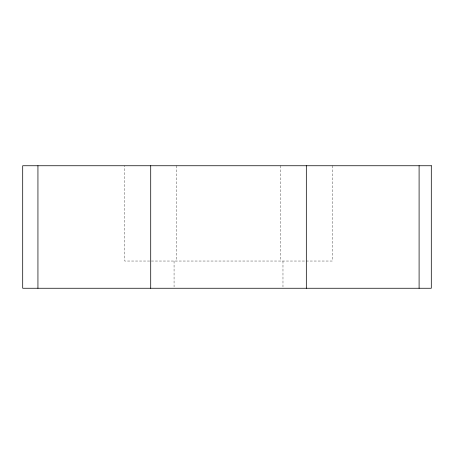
<?xml version="1.0" encoding="UTF-8"?>
<svg xmlns="http://www.w3.org/2000/svg" width="454" height="454" viewBox="0 0 454 454"><rect width="100%" height="100%" fill="white"/><g stroke="black" fill="none" stroke-linecap="round" stroke-linejoin="round"><path stroke-width="0.34" stroke-dasharray="2.27 1.7" d="M332.266 165.744L332.266 261.033L124.771 261.033L124.771 165.744M282.973 261.033L282.973 286.86M280.39 165.744L280.39 261.033M176.646 165.744L176.646 261.033M174.064 261.033L174.064 286.86"/><path stroke-width="0.68" d="M419.099 165.744L419.099 288.256M306.325 165.744L306.325 288.256M150.711 165.744L150.711 288.256M37.937 165.744L37.937 288.256M431.3 165.744L22.7 165.744L22.7 288.256L431.3 288.256L431.3 165.744"/></g></svg>
